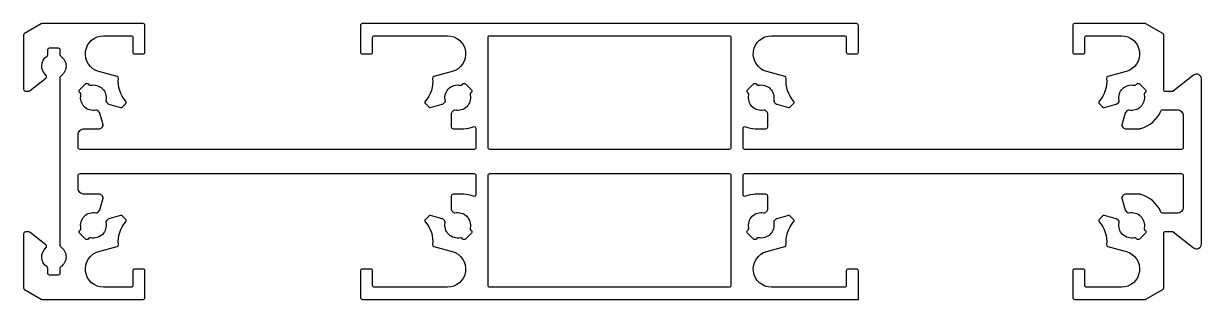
# Model space of a CAD drawing. Extents: x 685 to 879, y 567 to 612.
import ezdxf

# ---------------------------------------------------------------- set-up
doc = ezdxf.new("R2010")
doc.units = 0
doc.layers.get('0').update_dxf_attribs({"linetype": 'CONTINUOUS'})

msp = doc.modelspace()

# ---------------------------------------------------------------- linework, layer by layer
msp.add_lwpolyline([(690.83, 571.9, 0.247394), (690.7, 571.65), (690.7, 570.85, -0.414214), (690.4, 570.55), (689, 570.55, -0.414214), (688.7, 570.85), (688.7, 571.65, 0.20647), (688.57, 571.9, -0.492581), (688.4, 575.07, 0.463825), (688.39, 575.53), (685.78, 577.59, 0.16862), (685.6, 577.65), (685, 577.65, 0.414214), (684.7, 577.35), (684.7, 568.46, 0.267949), (684.85, 568.2), (687.63, 566.59, 0.131652), (687.78, 566.55), (704.4, 566.55, 0.414214), (704.7, 566.85), (704.7, 569.55), (704.7, 571.25, 0.414214), (704.4, 571.55), (703, 571.55, 0.414214), (702.7, 571.25), (702.7, 568.85, -0.414214), (702.4, 568.55), (697.9, 568.55, -0.876976), (697.12, 574.45), (700.11, 575.25, 0.367228), (700.33, 575.57, -0.209599), (701.54, 579.31, 0.397406), (701.53, 579.72), (700.98, 580.27, 0.267949), (700.69, 580.35), (698.76, 579.83, 0.131652), (698.62, 579.75), (698.34, 579.47, 0.25491), (698.26, 579.19, -0.54525), (695.76, 576.7, 0.25491), (695.48, 576.62), (695.35, 576.49, -0.414214), (694.93, 576.49), (693.94, 577.48, -0.414214), (693.94, 577.9), (694.07, 578.03, 0.25491), (694.15, 578.31, -0.54525), (696.65, 580.8, 0.25491), (696.92, 580.88), (697.21, 581.17, 0.131652), (697.28, 581.3), (697.8, 583.24, 0.267949), (697.73, 583.53), (697.49, 583.76, 0.198912), (697.28, 583.85), (694.7, 583.85, -0.414214), (693.7, 584.85), (693.7, 586.95, -0.414214), (694, 587.25), (758.9, 587.25, -0.414214), (759.2, 586.95), (759.2, 583.8, -0.538938), (758.78, 583.52, 0.101963), (757.2, 583.85), (755.45, 583.85, 0.414214), (755.15, 583.55), (755.15, 581.35, 0.198912), (755.23, 581.14), (755.49, 580.88, 0.25491), (755.76, 580.8, -0.54525), (758.26, 578.31, 0.25491), (758.34, 578.03), (758.47, 577.9, -0.414214), (758.47, 577.48), (757.48, 576.49, -0.414214), (757.05, 576.49), (756.93, 576.62, 0.25491), (756.65, 576.7, -0.54525), (754.15, 579.19, 0.25491), (754.07, 579.47), (753.79, 579.75, 0.131652), (753.65, 579.83), (751.72, 580.35, 0.267949), (751.43, 580.27), (750.88, 579.72, 0.397406), (750.87, 579.31, -0.209599), (752.08, 575.57, 0.367228), (752.3, 575.25), (755.29, 574.45, -0.876976), (754.51, 568.55), (742.5, 568.55, -0.414214), (742.2, 568.85), (742.2, 571.25, 0.414214), (741.9, 571.55), (740.5, 571.55, 0.414214), (740.2, 571.25), (740.2, 566.85, 0.414214), (740.5, 566.55), (822.2, 566.55), (822.2, 571.25, 0.414214), (821.9, 571.55), (820.5, 571.55, 0.414214), (820.2, 571.25), (820.2, 568.85, -0.414214), (819.9, 568.55), (807.89, 568.55, -0.876976), (807.12, 574.45), (810.1, 575.25, 0.367228), (810.32, 575.57, -0.209599), (811.54, 579.31, 0.397406), (811.53, 579.72), (810.98, 580.27, 0.267949), (810.69, 580.35), (808.75, 579.83, 0.131652), (808.62, 579.75), (808.33, 579.47, 0.25491), (808.25, 579.19, -0.54525), (805.76, 576.7, 0.25491), (805.48, 576.62), (805.35, 576.49, -0.414214), (804.93, 576.49), (803.94, 577.48, -0.414214), (803.94, 577.9), (804.07, 578.03, 0.25491), (804.15, 578.31, -0.54525), (806.64, 580.8, 0.25491), (806.92, 580.88), (807.17, 581.14, 0.198912), (807.26, 581.35), (807.26, 583.55, 0.414214), (806.96, 583.85), (805.2, 583.85, 0.101963), (803.62, 583.52, -0.538938), (803.2, 583.8), (803.2, 586.95, -0.414214), (803.5, 587.25), (875.4, 587.25, -0.414214), (875.7, 586.95), (875.7, 581.75, -0.414214), (874.7, 580.75), (872.31, 580.75, -0.295029), (872.04, 580.93, 0.219362), (868.69, 583.84, 0.071068), (868.6, 583.85), (866.13, 583.85, 0.198912), (865.92, 583.76), (865.68, 583.53, 0.267949), (865.6, 583.24), (866.12, 581.3, 0.131652), (866.2, 581.17), (866.48, 580.88, 0.25491), (866.76, 580.8, -0.54525), (869.26, 578.31, 0.25491), (869.34, 578.03), (869.47, 577.9, -0.414214), (869.47, 577.48), (868.48, 576.49, -0.414214), (868.05, 576.49), (867.92, 576.62, 0.25491), (867.65, 576.7, -0.54525), (865.15, 579.19, 0.25491), (865.07, 579.47), (864.79, 579.75, 0.131652), (864.65, 579.83), (862.72, 580.35, 0.267949), (862.43, 580.27), (861.87, 579.72, 0.397406), (861.86, 579.31, -0.209599), (863.08, 575.57, 0.367228), (863.3, 575.25), (866.28, 574.45, -0.876976), (865.51, 568.55), (859.8, 568.55, -0.414214), (859.5, 568.85), (859.5, 571.25, 0.414214), (859.2, 571.55), (857.8, 571.55, 0.414214), (857.5, 571.25), (857.5, 566.85, 0.414214), (857.8, 566.55), (869.42, 566.55, 0.131652), (869.57, 566.59), (872.35, 568.2, 0.267949), (872.5, 568.46), (872.5, 577.45, -0.414214), (872.8, 577.75), (873.88, 577.75, -0.16862), (874.06, 577.69), (877.41, 575.05, 0.626597), (878.7, 575.68), (878.7, 602.83, 0.626597), (877.41, 603.45), (874.06, 600.82, -0.16862), (873.88, 600.75), (872.8, 600.75, -0.414214), (872.5, 601.05), (872.5, 610.05, 0.267949), (872.35, 610.31), (869.57, 611.91, 0.131652), (869.42, 611.95), (857.8, 611.95, 0.414214), (857.5, 611.65), (857.5, 607.25, 0.414214), (857.8, 606.95), (859.2, 606.95, 0.414214), (859.5, 607.25), (859.5, 609.65, -0.414214), (859.8, 609.95), (865.51, 609.95, -0.876976), (866.28, 604.05), (863.3, 603.25, 0.367228), (863.08, 602.93, -0.209599), (861.86, 599.19, 0.397406), (861.87, 598.78), (862.43, 598.23, 0.267949), (862.72, 598.15), (864.65, 598.67, 0.131652), (864.79, 598.75), (865.07, 599.03, 0.25491), (865.15, 599.31, -0.54525), (867.65, 601.8, 0.25491), (867.92, 601.88), (868.05, 602.01, -0.414214), (868.48, 602.01), (869.47, 601.02, -0.414214), (869.47, 600.6), (869.34, 600.47, 0.25491), (869.26, 600.19, -0.54525), (866.76, 597.7, 0.25491), (866.48, 597.62), (866.2, 597.33, 0.131652), (866.12, 597.2), (865.6, 595.26, 0.267949), (865.68, 594.97), (865.92, 594.74, 0.198912), (866.13, 594.65), (868.6, 594.65, 0.071068), (868.69, 594.66, 0.219362), (872.04, 597.57, -0.295029), (872.31, 597.75), (874.7, 597.75, -0.414214), (875.7, 596.75), (875.7, 591.55, -0.414214), (875.4, 591.25), (803.5, 591.25, -0.414214), (803.2, 591.55), (803.2, 594.7, -0.538938), (803.62, 594.98, 0.101963), (805.2, 594.65), (806.96, 594.65, 0.414214), (807.26, 594.95), (807.26, 597.15, 0.198912), (807.17, 597.36), (806.92, 597.62, 0.25491), (806.64, 597.7, -0.54525), (804.15, 600.19, 0.25491), (804.07, 600.47), (803.94, 600.6, -0.414214), (803.94, 601.02), (804.93, 602.01, -0.414214), (805.35, 602.01), (805.48, 601.88, 0.25491), (805.76, 601.8, -0.54525), (808.25, 599.31, 0.25491), (808.33, 599.03), (808.62, 598.75, 0.131652), (808.75, 598.67), (810.69, 598.15, 0.267949), (810.98, 598.23), (811.53, 598.78, 0.397406), (811.54, 599.19, -0.209599), (810.32, 602.93, 0.367228), (810.1, 603.25), (807.12, 604.05, -0.876976), (807.89, 609.95), (819.9, 609.95, -0.414214), (820.2, 609.65), (820.2, 607.25, 0.414214), (820.5, 606.95), (821.9, 606.95, 0.414214), (822.2, 607.25), (822.2, 611.65, 0.414214), (821.9, 611.95), (814.7, 611.95), (804.7, 611.95), (781.2, 611.95), (757.71, 611.95), (747.71, 611.95), (740.5, 611.95, 0.414214), (740.2, 611.65), (740.2, 607.25, 0.414214), (740.5, 606.95), (741.9, 606.95, 0.414214), (742.2, 607.25), (742.2, 609.65, -0.414214), (742.5, 609.95), (754.51, 609.95, -0.876976), (755.29, 604.05), (752.3, 603.25, 0.367228), (752.08, 602.93, -0.209599), (750.87, 599.19, 0.397406), (750.88, 598.78), (751.43, 598.23, 0.267949), (751.72, 598.15), (753.65, 598.67, 0.131652), (753.79, 598.75), (754.19, 599.15, -0.570193), (756.65, 601.8, 0.25491), (756.93, 601.88), (757.05, 602.01, -0.414214), (757.48, 602.01), (758.47, 601.02, -0.414214), (758.47, 600.6), (758.34, 600.47, 0.25491), (758.26, 600.19, -0.54525), (755.76, 597.7, 0.25491), (755.49, 597.62), (755.23, 597.36, 0.198912), (755.15, 597.15), (755.15, 594.95, 0.414214), (755.45, 594.65), (757.2, 594.65, 0.101963), (758.78, 594.98, -0.538938), (759.2, 594.7), (759.2, 591.55, -0.414214), (758.9, 591.25), (694, 591.25, -0.414214), (693.7, 591.55), (693.7, 593.65, -0.414214), (694.7, 594.65), (697.28, 594.65, 0.198912), (697.49, 594.74), (697.73, 594.97, 0.267949), (697.8, 595.26), (697.28, 597.2, 0.131652), (697.21, 597.33), (696.92, 597.62, 0.25491), (696.65, 597.7, -0.54525), (694.15, 600.19, 0.25491), (694.07, 600.47), (693.94, 600.6, -0.414214), (693.94, 601.02), (694.93, 602.01, -0.414214), (695.35, 602.01), (695.48, 601.88, 0.25491), (695.76, 601.8, -0.54525), (698.26, 599.31, 0.25491), (698.34, 599.03), (698.62, 598.75, 0.131652), (698.76, 598.67), (700.69, 598.15, 0.267949), (700.98, 598.23), (701.53, 598.78, 0.397406), (701.54, 599.19, -0.209599), (700.33, 602.93, 0.367228), (700.11, 603.25), (697.12, 604.05, -0.876976), (697.9, 609.95), (702.4, 609.95, -0.414214), (702.7, 609.65), (702.7, 607.25, 0.414214), (703, 606.95), (704.4, 606.95, 0.414214), (704.7, 607.25), (704.7, 608.95), (704.7, 611.65, 0.414214), (704.4, 611.95), (687.78, 611.95, 0.131652), (687.63, 611.91), (684.85, 610.31, 0.267949), (684.7, 610.05), (684.7, 601.15, 0.414214), (685, 600.85), (685.6, 600.85, 0.16862), (685.78, 600.92), (688.39, 602.97, 0.468704), (688.4, 603.43, -0.492581), (688.57, 606.6, 0.251609), (688.7, 606.85), (688.7, 607.65, -0.414214), (689, 607.95), (690.4, 607.95, -0.414214), (690.7, 607.65), (690.7, 606.85, 0.250057), (690.83, 606.6, -0.527046), (690.83, 603.3, 0.240845), (690.7, 603.05), (690.7, 575.45, 0.244343), (690.83, 575.2, -0.527046), (690.83, 571.9)], format="xyb")
for points in [[(761.5, 609.95), (800.9, 609.95, -0.414214), (801.2, 609.65), (801.2, 591.55, -0.414214), (800.9, 591.25), (761.5, 591.25, -0.414214), (761.2, 591.55), (761.2, 609.65, -0.414214)], [(761.5, 568.55, -0.414214), (761.2, 568.85), (761.2, 586.95, -0.414214), (761.5, 587.25), (800.9, 587.25, -0.414214), (801.2, 586.95), (801.2, 568.85, -0.414214), (800.9, 568.55)]]:
    msp.add_lwpolyline(points, format="xyb", close=True)

doc.saveas('drawing.dxf')
